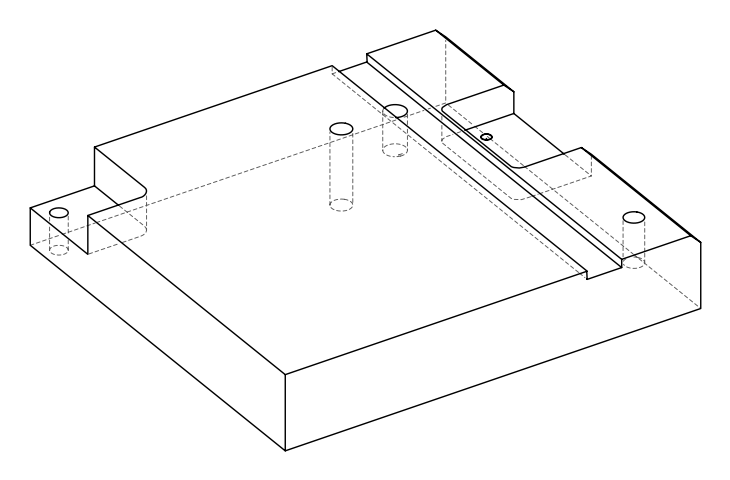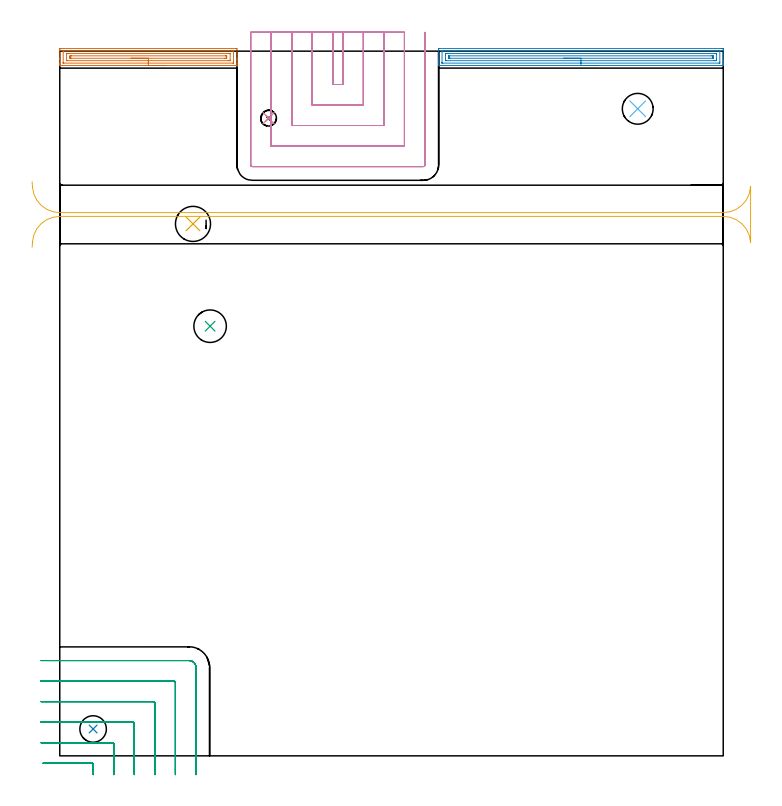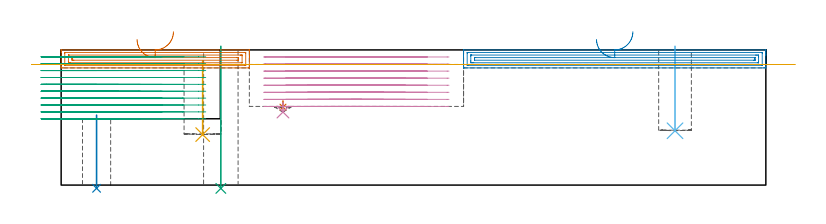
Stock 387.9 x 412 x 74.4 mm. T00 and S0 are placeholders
(PLAN: 11 operations, 8 tool changes, 45.4 min)
(1 SPOT_DRILL | STEP1POCKET | NXT0321_9005460120000 | 0.03 min | 3394 mm3)
(2 INDEXABLE_INSERT_DRILL_THROUGH_HOLE_FROM_SOLID | STEP1HOLE | NXT0302_002 | 0.17 min | 14006 mm3)
(3 INDEXABLE_INSERT_DRILL_THROUGH_HOLE_FROM_SOLID_1 | STEP1HOLE_1 | NXT0302_009 | 0.31 min | 21061 mm3)
(4 DRILL_BLIND_HOLE_INTO_CENTER | STEP1POCKET | UGT0301_207 | 0.03 min | 125 mm3)
(5 INDEXABLE_INSERT_DRILL_BLIND_HOLE_FROM_SOLID | STEP1POCKET_1 | NXT0302_012 | 0.17 min | 15281 mm3)
(6 INDEXABLE_INSERT_DRILL_BLIND_HOLE_FROM_SOLID_1 | STEP1POCKET_2 | NXT0302_007 | 0.19 min | 11252 mm3)
(7 AREA_MILL | FG_CHAMFER_SURFACE | UGT0205_001 | 3.53 min | 5363 mm3)
(8 AREA_MILL_1 | FG_CHAMFER_SURFACE_1 | UGT0205_001 | 5.54 min | 8442 mm3)
(9 MILL_CORNER_NOTCH_RECTANGULAR | CORNER_NOTCH_RECTANGULAR | NXT0201_012 | Follow Part, ap 4, ae 75% | 13.11 min | 203223 mm3)
(10 MILL_SLOT | SLOT_PARTIAL_RECTANGULAR | NXT0201_012 | Follow Part, ap 4, ae 75% | 20.44 min | 271777 mm3)
(11 MILL_RECTANGULAR_SLOT | SLOT_RECTANGULAR | UGT0201_004 | Follow Part, ap 8, ae 75% | 1.84 min | 103521 mm3)
(TOOL NXT0321_9005460120000 | NC Spot Drill, 142deg, 12mm, Carbide, Uncoated | D12 PA142 FL30 Z2)
(TOOL NXT0302_002 | Index. Insert Drill 15.5mm [880-D1550L20-05] | D15.5 PA176 FL78 Z2)
(TOOL NXT0302_009 | Index. Insert Drill 19mm [880-D1900L25-05] | D19 PA176 FL95 Z2)
(TOOL UGT0301_207 | Twist Drill 9.2 mm | D9.2 PA118 FL80 Z2)
(TOOL NXT0302_012 | Index. Insert Drill 20.5mm [880-D2050L25-03] | D20.5 PA176 FL62 Z2)
(TOOL NXT0302_007 | Index. Insert Drill 18mm [880-D1800L25-05] | D18 PA176 FL90 Z2)
(TOOL UGT0205_001 | Chamfer Mill 20 x 3 x 45 deg. | D20 FL50 Z2)
(TOOL NXT0201_012 | ENDMILL 16mm [2P460-1600-NA 1630] | D16 FL38 Z6)
(TOOL UGT0201_004 | End Mill 32 mm | D32 FL53 Z6)
(OP 1 SPOT_DRILL)
G17 G21 G94 G90
T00 M6
G54
G17 G0 G90 X122.1 Y372.8 S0 M3
G43 Z84.4 H0
G94 G81 G98 Z42.904 F250. R46.3
G80
M5
M2
(OP 2 INDEXABLE_INSERT_DRILL_THROUGH_HOLE_FROM_SOLID)
G17 G21 G94 G90
T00 M6
G54
G17 G0 G90 X19.5 Y15.7 S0 M3
G43 Z84.4 H1
G94 G81 G98 Z-1.771 F250. R38.5
G80
M5
M2
(OP 3 INDEXABLE_INSERT_DRILL_THROUGH_HOLE_FROM_SOLID_1)
G17 G21 G94 G90
T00 M6
G54
G17 G0 G90 X87.9 Y251.2 S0 M3
G43 Z84.4 H1
G94 G81 G98 Z-1.832 F250. R76.4
G80
M5
M2
(OP 4 DRILL_BLIND_HOLE_INTO_CENTER)
G17 G21 G94 G90
T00 M6
G54
G17 G0 G90 X122.1 Y372.8 S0 M3
G43 Z84.4 H0
G94 G81 G98 Z40.2 F250. R45.3
G80
M5
M2
(OP 5 INDEXABLE_INSERT_DRILL_BLIND_HOLE_FROM_SOLID)
G17 G21 G94 G90
T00 M6
G54
G17 G0 G90 X77.9 Y311. S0 M3
G43 Z84.4 H1
G94 G81 G98 Z27.8 F250. R68.4
G80
M5
M2
(OP 6 INDEXABLE_INSERT_DRILL_BLIND_HOLE_FROM_SOLID_1)
G17 G21 G94 G90
T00 M6
G54
G17 G0 G90 X337.9 Y378.3 S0 M3
G43 Z84.4 H1
G94 G81 G98 Z29.9 F250. R76.4
G80
M5
M2
(OP 7 AREA_MILL)
G17 G21 G94 G90
T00 M6
G54
G17 G0 G90 X61.8 Y403.6 S1061 M3
G43 Z84.4 H0
G94 G1 X61.762 Z83.528 F250.
X61.648 Z82.663
X61.459 Z81.812
X61.197 Z80.98
X60.863 Z80.174
X60.46 Z79.4
X59.992 Z78.664
X59.46 Z77.972
X58.871 Z77.329
X58.228 Z76.739
X57.536 Z76.208
X56.8 Z75.74
X56.026 Z75.337
X55.22 Z75.003
X54.388 Z74.741
X53.536 Z74.552
X52.672 Z74.438
X51.8 Z74.4
X0.136
X0.009 Y403.603 Z74.388
X0. Y403.623 Z74.368
Y403.917 Z74.082
Y404.463 Z73.536
Y405.005 Z72.99
Y407.049 Z70.949
Y407.664 Z70.331
Y412.674 Z65.323
X0.003 Y412.981 Z65.016
X0.008 Y413.491 Z64.505
X0.066 Y413.494 Z64.503
X0.582 Y413.5 Z64.5
X103.018
X103.392 Y413.496 Z64.502
X103.59 Y413.491 Z64.505
X103.6 Y413.289 Z64.708
Y407.664 Z70.331
Y407.049 Z70.949
Y406.778 Z71.219
Y405.005 Z72.99
Y404.463 Z73.536
Y403.917 Z74.081
Y403.623 Z74.368
X103.591 Y403.603 Z74.388
X103.464 Y403.6 Z74.4
X51.8
Y405.014 Z72.986
X2.363
X2.142 Y405.016 Z72.984
X2.037 Y405.019 Z72.981
X2.017 Y405.021 Z72.979
X2.01 Y405.031 Z72.969
X2.006 Y405.064 Z72.936
X2.002 Y405.144 Z72.856
X2. Y405.366 Z72.634
X2.001 Y411.57 Z66.43
X2.006 Y411.931 Z66.069
X2.01 Y412.034 Z65.966
X2.014 Y412.08 Z65.92
X2.034 Y412.081 Z65.919
X2.143 Y412.084 Z65.916
X2.363 Y412.086 Z65.914
X101.237
X101.458 Y412.084 Z65.916
X101.563 Y412.081 Z65.919
X101.583 Y412.079 Z65.921
X101.59 Y412.069 Z65.931
X101.594 Y412.036 Z65.964
X101.598 Y411.956 Z66.044
X101.6 Y411.734 Z66.266
X101.599 Y405.531 Z72.469
X101.594 Y405.169 Z72.831
X101.59 Y405.066 Z72.934
X101.586 Y405.021 Z72.979
X101.566 Y405.019 Z72.981
X101.457 Y405.017 Z72.983
X101.237 Y405.014 Z72.986
X51.8
Y406.428 Z71.572
X4.495 Y406.429 Z71.571
X4.145 Y406.43 Z71.57
X4.029 Y406.433 Z71.567
X4.016 Y406.434 Z71.566
X4.01 Y406.462 Z71.538
X4.004 Y406.538 Z71.462
X4.001 Y406.634 Z71.366
Y410.323 Z67.677
X4.002 Y410.465 Z67.535
X4.01 Y410.61 Z67.39
X4.022 Y410.665 Z67.335
X4.058 Y410.667 Z67.333
X4.145 Y410.669 Z67.331
X4.685 Y410.671 Z67.329
X5.035 Y410.672 Z67.328
X99.105 Y410.671 Z67.329
X99.455 Y410.67 Z67.33
X99.571 Y410.667 Z67.333
X99.584 Y410.666 Z67.334
X99.59 Y410.638 Z67.362
X99.596 Y410.562 Z67.438
X99.599 Y410.466 Z67.534
Y406.778 Z71.222
X99.598 Y406.636 Z71.364
X99.59 Y406.49 Z71.51
X99.578 Y406.435 Z71.565
X99.542 Y406.433 Z71.567
X99.455 Y406.431 Z71.569
X98.915 Y406.429 Z71.571
X98.565 Y406.428 Z71.572
X51.8
Y407.843 Z70.157
X6.817
X6.636 Y407.844 Z70.156
X6.069 Y407.85 Z70.15
X6.01 Y407.853 Z70.147
X6.006 Y407.937 Z70.063
X6.002 Y408.117 Z69.883
X6. Y408.477 Z69.523
Y408.55 Z69.45
X6.004 Y408.956 Z69.044
X6.009 Y409.159 Z68.841
X6.014 Y409.251 Z68.749
X6.11 Y409.253 Z68.747
X6.817 Y409.257 Z68.743
X6.997
X96.783
X96.964 Y409.256 Z68.744
X97.531 Y409.25 Z68.75
X97.59 Y409.247 Z68.753
X97.594 Y409.163 Z68.837
X97.598 Y408.983 Z69.017
X97.6 Y408.624 Z69.376
Y408.55 Z69.45
X97.596 Y408.144 Z69.856
X97.591 Y407.941 Z70.059
X97.586 Y407.85 Z70.15
X97.49 Y407.847 Z70.153
X96.783 Y407.843 Z70.157
X96.603
X51.8
X50.928 Z70.195
X50.064 Z70.309
X49.212 Z70.498
X48.38 Z70.76
X47.574 Z71.094
X46.8 Z71.497
X46.064 Z71.966
X45.372 Z72.497
X44.729 Z73.086
X44.14 Z73.729
X43.608 Z74.422
X43.14 Z75.157
X42.737 Z75.931
X42.403 Z76.737
X42.141 Z77.569
X41.952 Z78.421
X41.838 Z79.286
X41.8 Z80.157
G0 Z84.4
M5
M2
(OP 8 AREA_MILL_1)
G17 G21 G94 G90
T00 M6
G54
G17 G0 G90 X314.7 Y403.6 S1061 M3
G43 Z84.4 H0
G94 G1 X314.662 Z83.528 F250.
X314.548 Z82.663
X314.359 Z81.812
X314.097 Z80.98
X313.763 Z80.174
X313.36 Z79.4
X312.892 Z78.664
X312.36 Z77.972
X311.771 Z77.329
X311.128 Z76.74
X310.436 Z76.208
X309.7 Z75.74
X308.926 Z75.337
X308.12 Z75.003
X307.288 Z74.741
X306.436 Z74.552
X305.572 Z74.438
X304.7 Z74.4
X221.665
X221.51 Y403.603 Z74.388
X221.507 Y403.627 Z74.365
X221.5 Y403.983 Z74.017
Y404.351 Z73.648
Y405.005 Z72.99
Y406.218 Z71.779
Y406.778 Z71.217
Y412.702 Z65.296
X221.503 Y412.981 Z65.016
X221.508 Y413.492 Z64.506
X221.594 Y413.495 Z64.503
X222.111 Y413.5 Z64.5
X386.766
X387.289 Y413.499 Z64.501
X387.806 Y413.494 Z64.503
X387.892 Y413.492 Z64.506
X387.9 Y412.981 Z65.016
Y406.778 Z71.217
Y406.218 Z71.779
Y405.891 Z72.105
Y405.332 Z72.664
Y405.005 Z72.99
Y404.351 Z73.648
Y403.983 Z74.017
Y403.628 Z74.363
X387.891 Y403.602 Z74.388
X387.735 Y403.6 Z74.4
X304.7
Y405.014 Z72.986
X223.897
X223.674 Y405.015 Z72.985
X223.568 Y405.018 Z72.982
X223.522 Y405.021 Z72.979
X223.51 Y405.048 Z72.952
X223.505 Y405.15 Z72.85
X223.5 Y405.398 Z72.602
X223.501 Y411.601 Z66.399
X223.51 Y411.996 Z66.004
X223.519 Y412.079 Z65.921
X223.566 Y412.082 Z65.918
X223.676 Y412.085 Z65.915
X223.897 Y412.086 Z65.914
X385.503
X385.726 Y412.085 Z65.915
X385.832 Y412.082 Z65.918
X385.878 Y412.079 Z65.921
X385.89 Y412.053 Z65.947
X385.895 Y411.95 Z66.05
X385.9 Y411.702 Z66.298
X385.899 Y405.499 Z72.501
X385.89 Y405.104 Z72.896
X385.881 Y405.021 Z72.979
X385.834 Y405.018 Z72.982
X385.724 Y405.015 Z72.985
X385.503 Y405.014 Z72.986
X304.7
Y406.428 Z71.572
X226.034 Y406.429 Z71.571
X225.682 Y406.43 Z71.57
X225.565 Y406.432 Z71.568
X225.525 Y406.435 Z71.565
X225.51 Y406.437 Z71.563
X225.507 Y406.476 Z71.524
X225.503 Y406.596 Z71.404
X225.501 Y406.778 Z71.222
X225.5 Y406.959 Z71.041
Y409.617 Z68.383
X225.502 Y410.323 Z67.677
X225.505 Y410.499 Z67.501
X225.516 Y410.665 Z67.335
X225.682 Y410.667 Z67.333
X226.225 Y410.671 Z67.329
X226.575
X227.116 Y410.672 Z67.328
X383.366 Y410.671 Z67.329
X383.718 Y410.67 Z67.33
X383.835 Y410.668 Z67.332
X383.875 Y410.665 Z67.335
X383.89 Y410.663 Z67.337
X383.893 Y410.624 Z67.376
X383.897 Y410.504 Z67.496
X383.899 Y410.323 Z67.677
X383.9 Y410.141 Z67.859
Y407.483 Z70.517
X383.898 Y406.778 Z71.222
X383.895 Y406.601 Z71.399
X383.884 Y406.435 Z71.565
X383.718 Y406.434 Z71.566
X383.175 Y406.43 Z71.57
X382.825 Y406.429 Z71.571
X382.284 Y406.428 Z71.572
X304.7
Y407.843 Z70.157
X228.181
X227.597 Y407.845 Z70.155
X227.532 Y407.847 Z70.153
X227.516 Y407.849 Z70.151
X227.51 Y407.861 Z70.139
X227.506 Y407.911 Z70.089
X227.502 Y408.113 Z69.887
X227.5 Y408.518 Z69.482
X227.501 Y408.977 Z69.023
X227.503 Y409.191 Z68.809
X227.507 Y409.244 Z68.756
X227.51 Y409.251 Z68.749
X227.518 Y409.254 Z68.747
X227.547 Y409.256 Z68.744
X227.649 Y409.257 Z68.743
X381.219
X381.803 Y409.255 Z68.745
X381.868 Y409.253 Z68.747
X381.884 Y409.251 Z68.749
X381.89 Y409.239 Z68.761
X381.894 Y409.189 Z68.811
X381.898 Y408.987 Z69.013
X381.9 Y408.582 Z69.418
X381.899 Y408.123 Z69.877
X381.897 Y407.909 Z70.091
X381.893 Y407.857 Z70.143
X381.89 Y407.849 Z70.151
X381.882 Y407.847 Z70.153
X381.853 Y407.844 Z70.156
X381.751 Y407.843 Z70.157
X304.7
X303.828 Z70.195
X302.964 Z70.309
X302.112 Z70.498
X301.28 Z70.76
X300.474 Z71.094
X299.7 Z71.497
X298.964 Z71.966
X298.272 Z72.497
X297.629 Z73.086
X297.04 Z73.729
X296.508 Z74.422
X296.04 Z75.157
X295.637 Z75.931
X295.303 Z76.737
X295.041 Z77.569
X294.852 Z78.421
X294.738 Z79.286
X294.7 Z80.157
G0 Z84.4
M5
M2
(OP 9 MILL_CORNER_NOTCH_RECTANGULAR)
G17 G21 G94 G90
T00 M6
G54
G17 G0 G90 X19.6 Y-11. S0 M3
G43 Z84.4 H1
Z70.61
G94 G1 Y-8. F250.
Y-5.095 F500.
G3 X18.805 Y-4.3 R0.8
G1 X-6.746
X-9.746 F250.
G0 Z84.4
X31.6 Y-11.
Z70.61
G1 Y-8.
Y6.905 F500.
G3 X30.805 Y7.7 R0.8
G1 X-8.
X-11. F250.
G0 Z84.4
X43.6 Y-11.
Z70.61
G1 Y-8.
Y18.905 F500.
G3 X42.805 Y19.7 R0.8
G1 X-8.
X-11. F250.
G0 Z84.4
X55.6 Y-11.
Z70.61
G1 Y-8.
Y30.905 F500.
G3 X54.805 Y31.7 R0.8
G1 X-8.
X-11. F250.
G0 Z84.4
X67.6 Y-11.
Z70.61
G1 Y-8.
Y42.904 F500.
G3 X66.804 Y43.7 R0.8
G1 X-8.
X-11. F250.
G0 Z84.4
X79.6 Y-11.
Z70.61
G1 Y-8.
Y51.8 F500.
G3 X75.7 Y55.7 R3.9
G1 X-8.
X-11. F250.
G0 Z84.4
X19.6 Y-11.
Z66.82
G1 Y-8.
Y-5.095 F500.
G3 X18.805 Y-4.3 R0.8
G1 X-6.746
X-9.746 F250.
G0 Z84.4
X31.6 Y-11.
Z66.82
G1 Y-8.
Y6.905 F500.
G3 X30.805 Y7.7 R0.8
G1 X-8.
X-11. F250.
G0 Z84.4
X43.6 Y-11.
Z66.82
G1 Y-8.
Y18.905 F500.
G3 X42.805 Y19.7 R0.8
G1 X-8.
X-11. F250.
G0 Z84.4
X55.6 Y-11.
Z66.82
G1 Y-8.
Y30.905 F500.
G3 X54.805 Y31.7 R0.8
G1 X-8.
X-11. F250.
G0 Z84.4
X67.6 Y-11.
Z66.82
G1 Y-8.
Y42.904 F500.
G3 X66.804 Y43.7 R0.8
G1 X-8.
X-11. F250.
G0 Z84.4
X79.6 Y-11.
Z66.82
G1 Y-8.
Y51.8 F500.
G3 X75.7 Y55.7 R3.9
G1 X-8.
X-11. F250.
G0 Z84.4
X19.6 Y-11.
Z63.03
G1 Y-8.
Y-5.095 F500.
G3 X18.805 Y-4.3 R0.8
G1 X-6.746
X-9.746 F250.
G0 Z84.4
X31.6 Y-11.
Z63.03
G1 Y-8.
Y6.905 F500.
G3 X30.805 Y7.7 R0.8
G1 X-8.
X-11. F250.
G0 Z84.4
X43.6 Y-11.
Z63.03
G1 Y-8.
Y18.905 F500.
G3 X42.805 Y19.7 R0.8
G1 X-8.
X-11. F250.
G0 Z84.4
X55.6 Y-11.
Z63.03
G1 Y-8.
Y30.904 F500.
G3 X54.804 Y31.7 R0.8
G1 X-8.
X-11. F250.
G0 Z84.4
X67.6 Y-11.
Z63.03
G1 Y-8.
Y42.904 F500.
G3 X66.804 Y43.7 R0.8
G1 X-8.
X-11. F250.
G0 Z84.4
X79.6 Y-11.
Z63.03
G1 Y-8.
Y51.8 F500.
G3 X75.7 Y55.7 R3.9
G1 X-8.
X-11. F250.
G0 Z84.4
X19.6 Y-11.
Z59.24
G1 Y-8.
Y-5.095 F500.
G3 X18.805 Y-4.3 R0.8
G1 X-6.746
X-9.746 F250.
G0 Z84.4
X31.6 Y-11.
Z59.24
G1 Y-8.
Y6.905 F500.
G3 X30.805 Y7.7 R0.8
G1 X-8.
X-11. F250.
G0 Z84.4
X43.6 Y-11.
Z59.24
G1 Y-8.
Y18.905 F500.
G3 X42.805 Y19.7 R0.8
G1 X-8.
X-11. F250.
G0 Z84.4
X55.6 Y-11.
Z59.24
G1 Y-8.
Y30.904 F500.
G3 X54.804 Y31.7 R0.8
G1 X-8.
X-11. F250.
G0 Z84.4
X67.6 Y-11.
Z59.24
G1 Y-8.
Y42.904 F500.
G3 X66.804 Y43.7 R0.8
G1 X-8.
X-11. F250.
G0 Z84.4
X79.6 Y-11.
Z59.24
G1 Y-8.
Y51.8 F500.
G3 X75.7 Y55.7 R3.9
G1 X-8.
X-11. F250.
G0 Z84.4
X19.6 Y-11.
Z55.45
G1 Y-8.
Y-5.095 F500.
G3 X18.805 Y-4.3 R0.8
G1 X-6.746
X-9.746 F250.
G0 Z84.4
X31.6 Y-11.
Z55.45
G1 Y-8.
Y6.905 F500.
G3 X30.805 Y7.7 R0.8
G1 X-8.
X-11. F250.
G0 Z84.4
X43.6 Y-11.
Z55.45
G1 Y-8.
Y18.905 F500.
G3 X42.805 Y19.7 R0.8
G1 X-8.
X-11. F250.
G0 Z84.4
X55.6 Y-11.
Z55.45
G1 Y-8.
Y30.904 F500.
G3 X54.804 Y31.7 R0.8
G1 X-8.
X-11. F250.
G0 Z84.4
X67.6 Y-11.
Z55.45
G1 Y-8.
Y42.904 F500.
G3 X66.804 Y43.7 R0.8
G1 X-8.
X-11. F250.
G0 Z84.4
X79.6 Y-11.
Z55.45
G1 Y-8.
Y51.8 F500.
G3 X75.7 Y55.7 R3.9
G1 X-8.
X-11. F250.
G0 Z84.4
X19.6 Y-11.
Z51.66
G1 Y-8.
Y-5.095 F500.
G3 X18.805 Y-4.3 R0.8
G1 X-6.746
X-9.746 F250.
G0 Z84.4
X31.6 Y-11.
Z51.66
G1 Y-8.
Y6.905 F500.
G3 X30.805 Y7.7 R0.8
G1 X-8.
X-11. F250.
G0 Z84.4
X43.6 Y-11.
Z51.66
G1 Y-8.
Y18.905 F500.
G3 X42.805 Y19.7 R0.8
G1 X-8.
X-11. F250.
G0 Z84.4
X55.6 Y-11.
Z51.66
G1 Y-8.
Y30.904 F500.
G3 X54.804 Y31.7 R0.8
G1 X-8.
X-11. F250.
G0 Z84.4
X67.6 Y-11.
Z51.66
G1 Y-8.
Y42.904 F500.
G3 X66.804 Y43.7 R0.8
G1 X-8.
X-11. F250.
G0 Z84.4
X79.6 Y-11.
Z51.66
G1 Y-8.
Y51.8 F500.
G3 X75.7 Y55.7 R3.9
G1 X-8.
X-11. F250.
G0 Z84.4
X19.6 Y-11.
Z47.87
G1 Y-8.
Y-5.095 F500.
G3 X18.805 Y-4.3 R0.8
G1 X-6.746
X-9.746 F250.
G0 Z84.4
X31.6 Y-11.
Z47.87
G1 Y-8.
Y6.905 F500.
G3 X30.805 Y7.7 R0.8
G1 X-8.
X-11. F250.
G0 Z84.4
X43.6 Y-11.
Z47.87
G1 Y-8.
Y18.905 F500.
G3 X42.805 Y19.7 R0.8
G1 X-8.
X-11. F250.
G0 Z84.4
X55.6 Y-11.
Z47.87
G1 Y-8.
Y30.904 F500.
G3 X54.804 Y31.7 R0.8
G1 X-8.
X-11. F250.
G0 Z84.4
X67.6 Y-11.
Z47.87
G1 Y-8.
Y42.904 F500.
G3 X66.804 Y43.7 R0.8
G1 X-8.
X-11. F250.
G0 Z84.4
X79.6 Y-11.
Z47.87
G1 Y-8.
Y51.8 F500.
G3 X75.7 Y55.7 R3.9
G1 X-8.
X-11. F250.
G0 Z84.4
X19.6 Y-11.
Z44.08
G1 Y-8.
Y-5.095 F500.
G3 X18.805 Y-4.3 R0.8
G1 X-6.746
X-9.746 F250.
G0 Z84.4
X31.6 Y-11.
Z44.08
G1 Y-8.
Y6.905 F500.
G3 X30.805 Y7.7 R0.8
G1 X-8.
X-11. F250.
G0 Z84.4
X43.6 Y-11.
Z44.08
G1 Y-8.
Y18.905 F500.
G3 X42.805 Y19.7 R0.8
G1 X-8.
X-11. F250.
G0 Z84.4
X55.6 Y-11.
Z44.08
G1 Y-8.
Y30.904 F500.
G3 X54.804 Y31.7 R0.8
G1 X-8.
X-11. F250.
G0 Z84.4
X67.6 Y-11.
Z44.08
G1 Y-8.
Y42.904 F500.
G3 X66.804 Y43.7 R0.8
G1 X-8.
X-11. F250.
G0 Z84.4
X79.6 Y-11.
Z44.08
G1 Y-8.
Y51.8 F500.
G3 X75.7 Y55.7 R3.9
G1 X-8.
X-11. F250.
G0 Z84.4
X19.6 Y-11.
Z40.29
G1 Y-8.
Y-5.095 F500.
G3 X18.805 Y-4.3 R0.8
G1 X-6.746
X-9.746 F250.
G0 Z84.4
X31.6 Y-11.
Z40.29
G1 Y-8.
Y6.905 F500.
G3 X30.805 Y7.7 R0.8
G1 X-8.
X-11. F250.
G0 Z84.4
X43.6 Y-11.
Z40.29
G1 Y-8.
Y18.905 F500.
G3 X42.805 Y19.7 R0.8
G1 X-8.
X-11. F250.
G0 Z84.4
X55.6 Y-11.
Z40.29
G1 Y-8.
Y30.904 F500.
G3 X54.804 Y31.7 R0.8
G1 X-8.
X-11. F250.
G0 Z84.4
X67.6 Y-11.
Z40.29
G1 Y-8.
Y42.904 F500.
G3 X66.804 Y43.7 R0.8
G1 X-8.
X-11. F250.
G0 Z84.4
X79.6 Y-11.
Z40.29
G1 Y-8.
Y51.8 F500.
G3 X75.7 Y55.7 R3.9
G1 X-8.
X-11. F250.
G0 Z84.4
X19.6 Y-11.
Z36.5
G1 Y-8.
Y-5.095 F500.
G3 X18.805 Y-4.3 R0.8
G1 X-6.746
X-9.746 F250.
G0 Z84.4
X31.6 Y-11.
Z36.5
G1 Y-8.
Y6.905 F500.
G3 X30.805 Y7.7 R0.8
G1 X-8.
X-11. F250.
G0 Z84.4
X43.6 Y-11.
Z36.5
G1 Y-8.
Y18.905 F500.
G3 X42.805 Y19.7 R0.8
G1 X-8.
X-11. F250.
G0 Z84.4
X55.6 Y-11.
Z36.5
G1 Y-8.
Y30.904 F500.
G3 X54.804 Y31.7 R0.8
G1 X-8.
X-11. F250.
G0 Z84.4
X67.6 Y-11.
Z36.5
G1 Y-8.
Y42.904 F500.
G3 X66.804 Y43.7 R0.8
G1 X-8.
X-11. F250.
G0 Z84.4
X79.6 Y-11.
Z36.5
G1 Y-8.
Y51.8 F500.
G3 X75.7 Y55.7 R3.9
G1 X-8.
X-11. F250.
G0 Z84.4
M5
M2
(OP 10 MILL_SLOT)
G17 G21 G94 G90
T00 M6
G54
G17 G0 G90 X159.6 Y423. S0 M3
G43 Z84.4 H1
Z70.512
G94 G1 Y420. F250.
Y392.5 F500.
X165.5
Y420.
Y423. F250.
X147.6
Y420.
Y380.5 F500.
X177.5
Y420.
Y423. F250.
X135.6
Y420.
Y368.5 F500.
X189.5
Y420.
Y423. F250.
X123.6
Y420.
Y356.5 F500.
X201.5
Y420.
Y423. F250.
X111.6
Y420.
Y345.5 F500.
G3 X112.6 Y344.5 R1.
G1 X212.5
G3 X213.5 Y345.5 R1.
G1 Y420.
Y423. F250.
G0 X159.6 Z66.625
G1 Y420.
Y392.5 F500.
X165.5
Y420.
Y423. F250.
X147.6
Y420.
Y380.5 F500.
X177.5
Y420.
Y423. F250.
X135.6
Y420.
Y368.5 F500.
X189.5
Y420.
Y423. F250.
X123.6
Y420.
Y356.5 F500.
X201.5
Y420.
Y423. F250.
X111.6
Y420.
Y345.5 F500.
G3 X112.6 Y344.5 R1.
G1 X212.5
G3 X213.5 Y345.5 R1.
G1 Y420.
Y423. F250.
G0 X159.6 Z62.737
G1 Y420.
Y392.5 F500.
X165.5
Y420.
Y423. F250.
X147.6
Y420.
Y380.5 F500.
X177.5
Y420.
Y423. F250.
X135.6
Y420.
Y368.5 F500.
X189.5
Y420.
Y423. F250.
X123.6
Y420.
Y356.5 F500.
X201.5
Y420.
Y423. F250.
X111.6
Y420.
Y345.5 F500.
G3 X112.6 Y344.5 R1.
G1 X212.5
G3 X213.5 Y345.5 R1.
G1 Y420.
Y423. F250.
G0 X159.6 Z58.85
G1 Y420.
Y392.5 F500.
X165.5
Y420.
Y423. F250.
X147.6
Y420.
Y380.5 F500.
X177.5
Y420.
Y423. F250.
X135.6
Y420.
Y368.5 F500.
X189.5
Y420.
Y423. F250.
X123.6
Y420.
Y356.5 F500.
X201.5
Y420.
Y423. F250.
X111.6
Y420.
Y345.5 F500.
G3 X112.6 Y344.5 R1.
G1 X212.5
G3 X213.5 Y345.5 R1.
G1 Y420.
Y423. F250.
G0 X159.6 Z54.962
G1 Y420.
Y392.5 F500.
X165.5
Y420.
Y423. F250.
X147.6
Y420.
Y380.5 F500.
X177.5
Y420.
Y423. F250.
X135.6
Y420.
Y368.5 F500.
X189.5
Y420.
Y423. F250.
X123.6
Y420.
Y356.5 F500.
X201.5
Y420.
Y423. F250.
X111.6
Y420.
Y345.5 F500.
G3 X112.6 Y344.5 R1.
G1 X212.5
G3 X213.5 Y345.5 R1.
G1 Y420.
Y423. F250.
G0 X159.6 Z51.075
G1 Y420.
Y392.5 F500.
X165.5
Y420.
Y423. F250.
X147.6
Y420.
Y380.5 F500.
X177.5
Y420.
Y423. F250.
X135.6
Y420.
Y368.5 F500.
X189.5
Y420.
Y423. F250.
X123.6
Y420.
Y356.5 F500.
X201.5
Y420.
Y423. F250.
X111.6
Y420.
Y345.5 F500.
G3 X112.6 Y344.5 R1.
G1 X212.5
G3 X213.5 Y345.5 R1.
G1 Y420.
Y423. F250.
G0 X159.6 Z47.187
G1 Y420.
Y392.5 F500.
X165.5
Y420.
Y423. F250.
X147.6
Y420.
Y380.5 F500.
X177.5
Y420.
Y423. F250.
X135.6
Y420.
Y368.5 F500.
X189.5
Y420.
Y423. F250.
X123.6
Y420.
Y356.5 F500.
X201.5
Y420.
Y423. F250.
X111.6
Y420.
Y345.5 F500.
G3 X112.6 Y344.5 R1.
G1 X212.5
G3 X213.5 Y345.5 R1.
G1 Y420.
Y423. F250.
G0 X159.6 Z43.3
G1 Y420.
Y392.5 F500.
X165.5
Y420.
Y423. F250.
X147.6
Y420.
Y380.5 F500.
X177.5
Y420.
Y423. F250.
X135.6
Y420.
Y368.5 F500.
X189.5
Y420.
Y423. F250.
X123.6
Y420.
Y356.5 F500.
X201.5
Y420.
Y423. F250.
X111.6
Y420.
Y345.5 F500.
G3 X112.6 Y344.5 R1.
G1 X212.5
G3 X213.5 Y345.5 R1.
G1 Y420.
Y423. F250.
G0 Z84.4
M5
M2
(OP 11 MILL_RECTANGULAR_SLOT)
G17 G21 G94 G90
T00 M6
G54
G17 G0 G90 X-16.154 Y297.385 S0 M3
G43 Z84.4 H0
Z66.4
G94 G1 X-15.97 Y300.379 F250.
G2 X0. Y315.4 R16. F500.
G1 X387.9
G2 X403.87 Y300.379 R16.
G1 X403.9
Y332.621
X403.87
G2 X387.9 Y317.6 R16.
G1 X0.
G2 X-15.97 Y332.621 R16.
G1 X-16.154 Y335.615 F250.
G0 Z84.4
M5
M2
